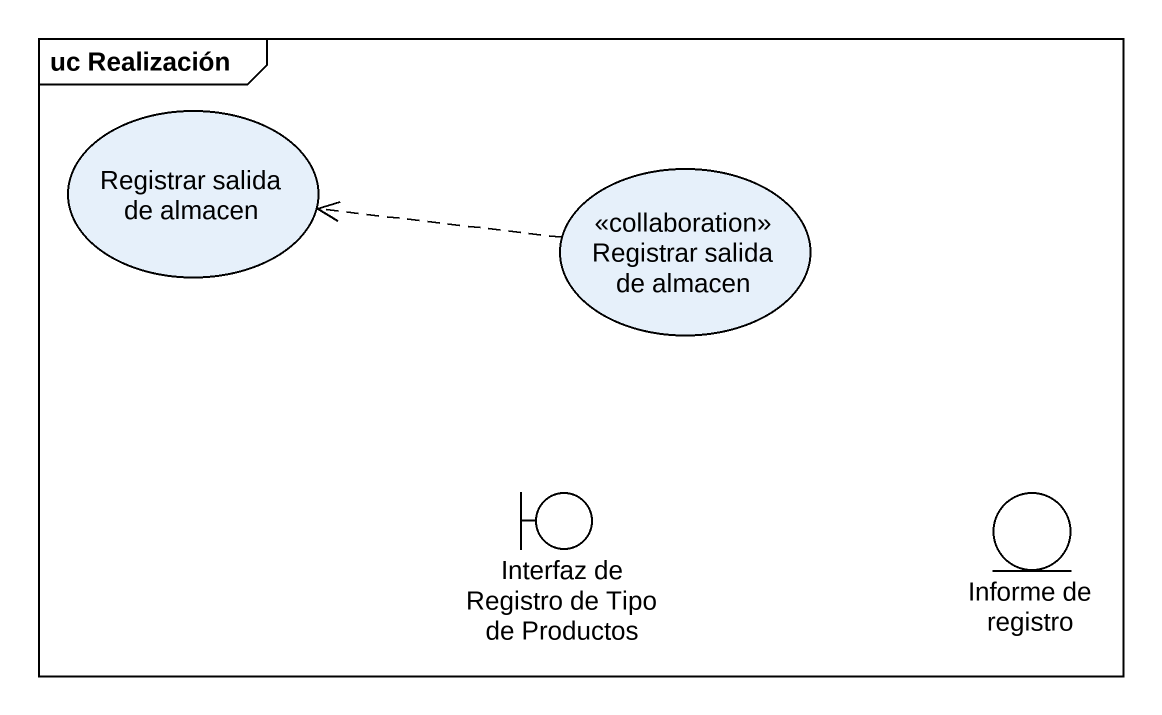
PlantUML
@startuml
mainframe uc Realización
usecase "Registrar salida de almacen" as Registrar_salida_de_almacen
usecase "Registrar salida de almacen" as Registrar_salida_de_almacen_2 <<collaboration>>
boundary "Interfaz de Registro de Tipo de Productos" as Interfaz_de_Registro_de
entity "Informe de registro" as Informe_de_registro
Registrar_salida_de_almacen_2 .left.> Registrar_salida_de_almacen
@enduml
